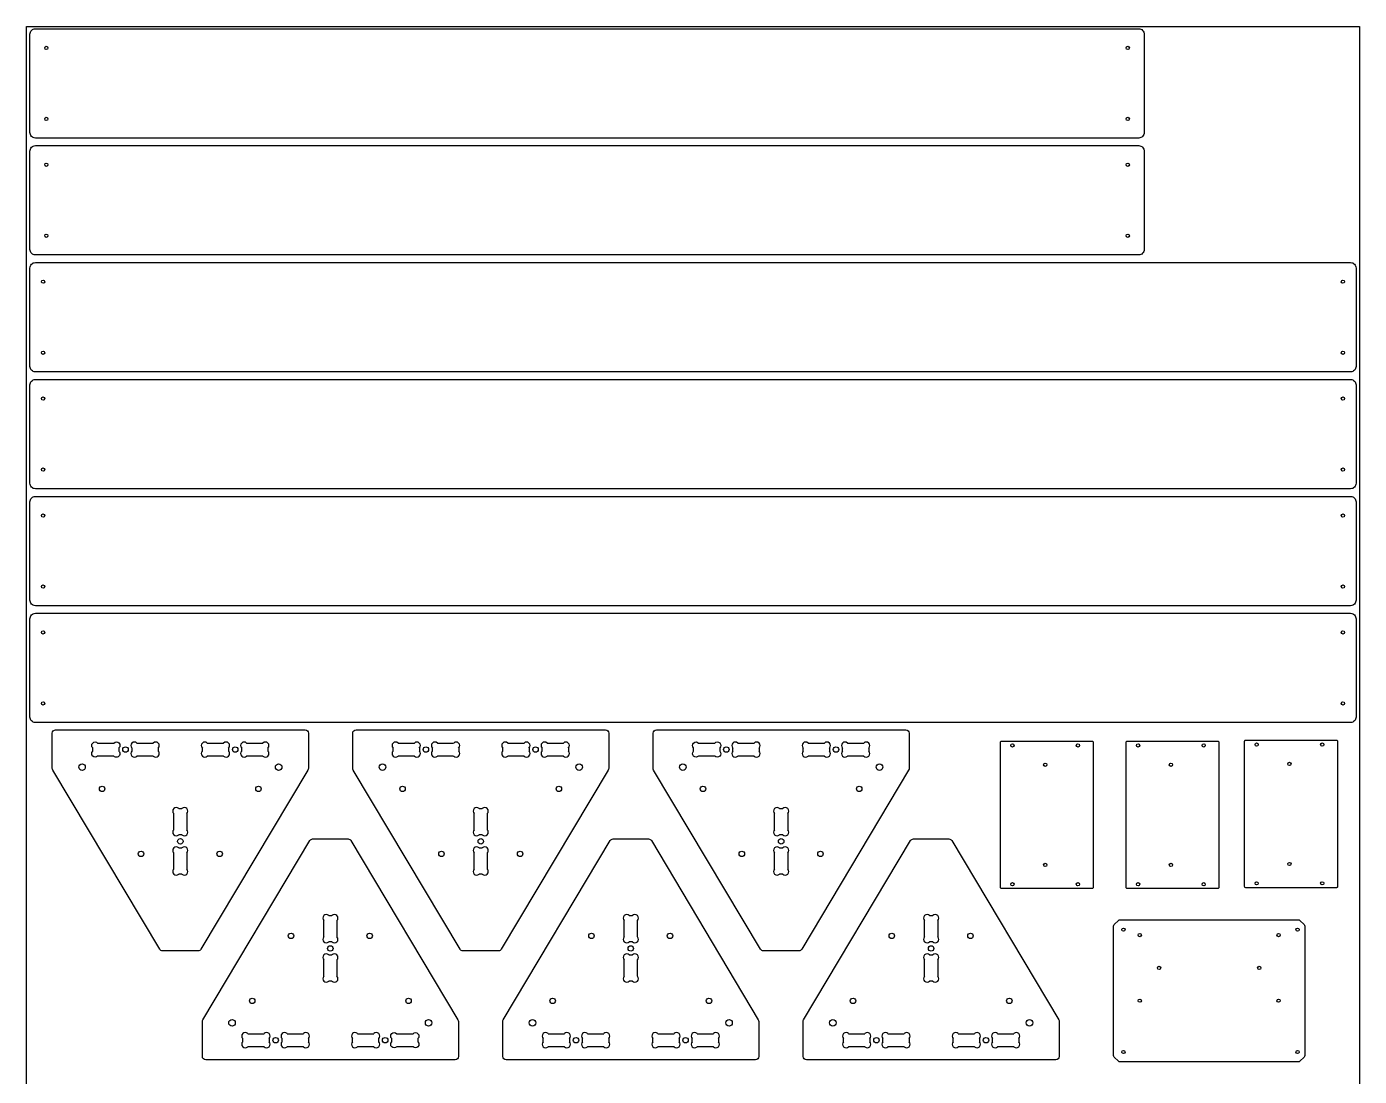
# Model space of a CAD drawing. Header units: millimetres. Extents: x 0 to 1220, y 0 to 2440.
# Drawn here: x 0 to 1220, y 1479 to 2440 of the extents above; entities that cross this region are included whole.
import ezdxf

# ---------------------------------------------------------------- set-up
doc = ezdxf.new("R2010")
doc.units = ezdxf.units.MM
doc.layers.get('0').update_dxf_attribs({"linetype": 'CONTINUOUS'})

msp = doc.modelspace()

# ---------------------------------------------------------------- linework, layer by layer
for p, q in [((101, 1784.4), (115.9, 1784.4)), ((165.4, 1784.4), (180.3, 1784.4)), ((201.4, 1784.4), (216.3, 1784.4)), ((340, 1784.4), (354.9, 1784.4)), ((376, 1784.4), (390.9, 1784.4)), ((440.4, 1784.4), (455.3, 1784.4)), ((476.4, 1784.4), (491.3, 1784.4)), ((651, 1784.4), (665.9, 1784.4)), ((715.4, 1784.4), (730.3, 1784.4)), ((751.4, 1784.4), (766.3, 1784.4)), ((96.5, 1776.9), (96.5, 1779.9)), ((115.9, 1772.4), (101, 1772.4)), ((120.5, 1779.9), (120.5, 1776.9)), ((160.9, 1776.9), (160.9, 1779.9)), ((180.3, 1772.4), (165.4, 1772.4)), ((184.9, 1779.9), (184.9, 1776.9)), ((196.9, 1776.9), (196.9, 1779.9)), ((216.3, 1772.4), (201.4, 1772.4)), ((220.9, 1779.9), (220.9, 1776.9)), ((335.5, 1776.9), (335.5, 1779.9)), ((354.9, 1772.4), (340, 1772.4)), ((359.5, 1779.9), (359.5, 1776.9)), ((371.5, 1776.9), (371.5, 1779.9)), ((390.9, 1772.4), (376, 1772.4)), ((395.5, 1779.9), (395.5, 1776.9)), ((435.9, 1776.9), (435.9, 1779.9)), ((455.3, 1772.4), (440.4, 1772.4)), ((459.9, 1779.9), (459.9, 1776.9)), ((471.9, 1776.9), (471.9, 1779.9)), ((491.3, 1772.4), (476.4, 1772.4)), ((495.9, 1779.9), (495.9, 1776.9)), ((646.5, 1776.9), (646.5, 1779.9)), ((665.9, 1772.4), (651, 1772.4)), ((670.5, 1779.9), (670.5, 1776.9)), ((710.9, 1776.9), (710.9, 1779.9)), ((730.3, 1772.4), (715.4, 1772.4)), ((734.9, 1779.9), (734.9, 1776.9)), ((746.9, 1776.9), (746.9, 1779.9)), ((766.3, 1772.4), (751.4, 1772.4)), ((770.9, 1779.9), (770.9, 1776.9)), ((139.2, 1724.4), (142.1, 1724.4)), ((414.2, 1724.4), (417.1, 1724.4)), ((689.2, 1724.4), (692.1, 1724.4)), ((134.7, 1704.9), (134.7, 1719.9)), ((146.7, 1719.9), (146.7, 1704.9)), ((409.7, 1704.9), (409.7, 1719.9)), ((421.7, 1719.9), (421.7, 1704.9)), ((684.7, 1704.9), (684.7, 1719.9)), ((696.7, 1719.9), (696.7, 1704.9)), ((142.1, 1700.4), (139.2, 1700.4)), ((417.1, 1700.4), (414.2, 1700.4)), ((692.1, 1700.4), (689.2, 1700.4)), ((134.7, 1668.9), (134.7, 1683.9)), ((139.2, 1688.4), (142.1, 1688.4)), ((146.7, 1683.9), (146.7, 1668.9)), ((409.7, 1668.9), (409.7, 1683.9)), ((414.2, 1688.4), (417.1, 1688.4)), ((421.7, 1683.9), (421.7, 1668.9)), ((684.7, 1668.9), (684.7, 1683.9)), ((689.2, 1688.4), (692.1, 1688.4)), ((696.7, 1683.9), (696.7, 1668.9)), ((142.1, 1664.4), (139.2, 1664.4)), ((417.1, 1664.4), (414.2, 1664.4)), ((692.1, 1664.4), (689.2, 1664.4)), ((276.6, 1626.4), (279.5, 1626.4)), ((551.6, 1626.4), (554.5, 1626.4)), ((826.6, 1626.4), (829.5, 1626.4)), ((272, 1606.9), (272, 1621.9)), ((284, 1621.9), (284, 1606.9)), ((547, 1606.9), (547, 1621.9)), ((559, 1621.9), (559, 1606.9)), ((822, 1606.9), (822, 1621.9)), ((834, 1621.9), (834, 1606.9)), ((279.5, 1602.4), (276.6, 1602.4)), ((554.5, 1602.4), (551.6, 1602.4)), ((829.5, 1602.4), (826.6, 1602.4)), ((276.6, 1590.4), (279.5, 1590.4)), ((551.6, 1590.4), (554.5, 1590.4)), ((826.6, 1590.4), (829.5, 1590.4)), ((272, 1570.9), (272, 1585.9)), ((284, 1585.9), (284, 1570.9)), ((547, 1570.9), (547, 1585.9)), ((559, 1585.9), (559, 1570.9)), ((822, 1570.9), (822, 1585.9)), ((834, 1585.9), (834, 1570.9)), ((279.5, 1566.4), (276.6, 1566.4)), ((554.5, 1566.4), (551.6, 1566.4)), ((829.5, 1566.4), (826.6, 1566.4)), ((197.9, 1510.9), (197.9, 1513.9)), ((202.4, 1518.4), (217.3, 1518.4)), ((221.9, 1513.9), (221.9, 1510.9)), ((233.9, 1510.9), (233.9, 1513.9)), ((238.4, 1518.4), (253.3, 1518.4)), ((257.9, 1513.9), (257.9, 1510.9)), ((298.2, 1510.9), (298.2, 1513.9)), ((302.8, 1518.4), (317.7, 1518.4)), ((322.2, 1513.9), (322.2, 1510.9)), ((472.9, 1510.9), (472.9, 1513.9)), ((477.4, 1518.4), (492.3, 1518.4)), ((496.9, 1513.9), (496.9, 1510.9)), ((508.9, 1510.9), (508.9, 1513.9)), ((513.4, 1518.4), (528.3, 1518.4)), ((532.9, 1513.9), (532.9, 1510.9)), ((573.2, 1510.9), (573.2, 1513.9)), ((577.8, 1518.4), (592.7, 1518.4)), ((597.2, 1513.9), (597.2, 1510.9)), ((609.2, 1510.9), (609.2, 1513.9)), ((613.8, 1518.4), (628.7, 1518.4)), ((633.2, 1513.9), (633.2, 1510.9)), ((747.9, 1510.9), (747.9, 1513.9)), ((752.4, 1518.4), (767.3, 1518.4)), ((771.9, 1513.9), (771.9, 1510.9)), ((783.9, 1510.9), (783.9, 1513.9)), ((788.4, 1518.4), (803.3, 1518.4)), ((807.9, 1513.9), (807.9, 1510.9)), ((848.2, 1510.9), (848.2, 1513.9)), ((852.8, 1518.4), (867.7, 1518.4)), ((872.2, 1513.9), (872.2, 1510.9)), ((884.2, 1510.9), (884.2, 1513.9)), ((888.8, 1518.4), (903.7, 1518.4)), ((908.2, 1513.9), (908.2, 1510.9)), ((217.3, 1506.4), (202.4, 1506.4)), ((253.3, 1506.4), (238.4, 1506.4)), ((317.7, 1506.4), (302.8, 1506.4)), ((492.3, 1506.4), (477.4, 1506.4)), ((528.3, 1506.4), (513.4, 1506.4)), ((592.7, 1506.4), (577.8, 1506.4)), ((628.7, 1506.4), (613.8, 1506.4)), ((767.3, 1506.4), (752.4, 1506.4)), ((803.3, 1506.4), (788.4, 1506.4)), ((867.7, 1506.4), (852.8, 1506.4)), ((903.7, 1506.4), (888.8, 1506.4))]:
    msp.add_line(p, q)
msp.add_lwpolyline([(0, 0), (0, 2440), (1220, 2440), (1220, 0)], close=True)
for points in [[(1023, 2343.1, -0.414214), (1018, 2338.1), (8, 2338.1, -0.414214), (3, 2343.1), (3, 2433.1, -0.414214), (8, 2438.1), (1018, 2438.1, -0.414214), (1023, 2433.1)], [(1023, 2236.1, -0.414214), (1018, 2231.1), (8, 2231.1, -0.414214), (3, 2236.1), (3, 2326.1, -0.414214), (8, 2331.1), (1018, 2331.1, -0.414214), (1023, 2326.1)], [(1212, 2224.1, -0.414214), (1217, 2219.1), (1217, 2129.1, -0.414214), (1212, 2124.1), (8, 2124.1, -0.414214), (3, 2129.1), (3, 2219.1, -0.414214), (8, 2224.1)], [(1212, 2117.1, -0.414214), (1217, 2112.1), (1217, 2022.1, -0.414214), (1212, 2017.1), (8, 2017.1, -0.414214), (3, 2022.1), (3, 2112.1, -0.414214), (8, 2117.1)], [(1212, 2010.1, -0.414214), (1217, 2005.1), (1217, 1915.1, -0.414214), (1212, 1910.1), (8, 1910.1, -0.414214), (3, 1915.1), (3, 2005.1, -0.414214), (8, 2010.1)], [(1212, 1903.1, -0.414214), (1217, 1898.1), (1217, 1808.1, -0.414214), (1212, 1803.1), (8, 1803.1, -0.414214), (3, 1808.1), (3, 1898.1, -0.414214), (8, 1903.1)], [(257.9, 1761.2, -0.135317), (257.4, 1759.7), (159.5, 1595.6, -0.264094), (157, 1594.2), (124.4, 1594.2, -0.264094), (121.8, 1595.6), (23.9, 1759.7, -0.135317), (23.5, 1761.2), (23.5, 1793.4, -0.414214), (26.5, 1796.4), (254.9, 1796.4, -0.414214), (257.9, 1793.4)], [(532.9, 1761.2, -0.135317), (532.4, 1759.7), (434.5, 1595.6, -0.264094), (432, 1594.2), (399.4, 1594.2, -0.264094), (396.8, 1595.6), (298.9, 1759.7, -0.135317), (298.5, 1761.2), (298.5, 1793.4, -0.414214), (301.5, 1796.4), (529.9, 1796.4, -0.414214), (532.9, 1793.4)], [(807.9, 1761.2, -0.135317), (807.4, 1759.7), (709.5, 1595.6, -0.264094), (707, 1594.2), (674.4, 1594.2, -0.264094), (671.8, 1595.6), (573.9, 1759.7, -0.135317), (573.5, 1761.2), (573.5, 1793.4, -0.414214), (576.5, 1796.4), (804.9, 1796.4, -0.414214), (807.9, 1793.4)], [(79.9, 1784.4, -1), (84.5, 1779.9), (84.5, 1776.9, -1), (79.9, 1772.4), (65, 1772.4, -1), (60.5, 1776.9), (60.5, 1779.9, -1), (65, 1784.4)], [(629.9, 1784.4, -1), (634.5, 1779.9), (634.5, 1776.9, -1), (629.9, 1772.4), (615, 1772.4, -1), (610.5, 1776.9), (610.5, 1779.9, -1), (615, 1784.4)], [(976.4, 1652.2, -0.414214), (975.4, 1651.2), (892.4, 1651.2, -0.414214), (891.4, 1652.2), (891.4, 1785.2, -0.414214), (892.4, 1786.2), (975.4, 1786.2, -0.414214), (976.4, 1785.2)], [(1091.5, 1652.2, -0.414214), (1090.5, 1651.2), (1007.5, 1651.2, -0.414214), (1006.5, 1652.2), (1006.5, 1785.2, -0.414214), (1007.5, 1786.2), (1090.5, 1786.2, -0.414214), (1091.5, 1785.2)], [(1200, 1653, -0.414214), (1199, 1652), (1116, 1652, -0.414214), (1115, 1653), (1115, 1786, -0.414214), (1116, 1787), (1199, 1787, -0.414214), (1200, 1786)], [(160.9, 1529.6, -0.135317), (161.3, 1531.1), (259.2, 1695.2, -0.264094), (261.8, 1696.6), (294.3, 1696.6, -0.264094), (296.9, 1695.2), (394.8, 1531.1, -0.135317), (395.2, 1529.6), (395.2, 1497.4, -0.414214), (392.2, 1494.4), (163.9, 1494.4, -0.414214), (160.9, 1497.4)], [(435.9, 1529.6, -0.135317), (436.3, 1531.1), (534.2, 1695.2, -0.264094), (536.8, 1696.6), (569.3, 1696.6, -0.264094), (571.9, 1695.2), (669.8, 1531.1, -0.135317), (670.2, 1529.6), (670.2, 1497.4, -0.414214), (667.2, 1494.4), (438.9, 1494.4, -0.414214), (435.9, 1497.4)], [(710.9, 1529.6, -0.135317), (711.3, 1531.1), (809.2, 1695.2, -0.264094), (811.8, 1696.6), (844.3, 1696.6, -0.264094), (846.9, 1695.2), (944.8, 1531.1, -0.135317), (945.2, 1529.6), (945.2, 1497.4, -0.414214), (942.2, 1494.4), (713.9, 1494.4, -0.414214), (710.9, 1497.4)], [(1169.5, 1618.2, -0.198912), (1170, 1616.8), (1170, 1498.4, -0.198912), (1169.5, 1497), (1165.6, 1493.2, -0.198912), (1164.2, 1492.6), (1000.9, 1492.6, -0.198912), (999.5, 1493.2), (995.6, 1497, -0.198912), (995, 1498.4), (995, 1616.8, -0.198912), (995.6, 1618.2), (999.5, 1622, -0.198912), (1000.9, 1622.6), (1164.2, 1622.6, -0.198912), (1165.6, 1622)], [(338.8, 1506.4, -1), (334.2, 1510.9), (334.2, 1513.9, -1), (338.8, 1518.4), (353.7, 1518.4, -1), (358.2, 1513.9), (358.2, 1510.9, -1), (353.7, 1506.4)]]:
    msp.add_lwpolyline(points, format="xyb", close=True)
for centre, radius in [((18, 2420.6), 1.5), ((1008, 2420.6), 1.5), ((18, 2355.6), 1.5), ((1008, 2355.6), 1.5), ((18, 2313.6), 1.5), ((1008, 2313.6), 1.5), ((18, 2248.6), 1.5), ((1008, 2248.6), 1.5), ((15, 2206.6), 1.5), ((1205, 2206.6), 1.5), ((15, 2141.6), 1.5), ((1205, 2141.6), 1.5), ((15, 2099.6), 1.5), ((1205, 2099.6), 1.5), ((15, 2034.6), 1.5), ((1205, 2034.6), 1.5), ((15, 1992.6), 1.5), ((1205, 1992.6), 1.5), ((15, 1927.6), 1.5), ((1205, 1927.6), 1.5), ((15, 1885.6), 1.5), ((1205, 1885.6), 1.5), ((15, 1820.6), 1.5), ((1205, 1820.6), 1.5), ((902.4, 1782.2), 1.5), ((962.4, 1782.2), 1.5), ((1017.5, 1782.2), 1.5), ((1077.5, 1782.2), 1.5), ((1126, 1783), 1.5), ((1186, 1783), 1.5), ((90.5, 1778.4), 2.5), ((190.9, 1778.4), 2.5), ((365.5, 1778.4), 2.5), ((465.9, 1778.4), 2.5), ((640.5, 1778.4), 2.5), ((740.9, 1778.4), 2.5), ((50.7, 1762.4), 3), ((230.7, 1762.4), 3), ((325.7, 1762.4), 3), ((505.7, 1762.4), 3), ((600.7, 1762.4), 3), ((780.7, 1762.4), 3), ((932.4, 1764.5), 1.5), ((1047.5, 1764.5), 1.5), ((1156, 1765.3), 1.5), ((69.1, 1742.4), 2.5), ((212.2, 1742.4), 2.5), ((344.1, 1742.4), 2.5), ((487.2, 1742.4), 2.5), ((619.1, 1742.4), 2.5), ((762.2, 1742.4), 2.5), ((140.7, 1694.4), 2.5), ((415.7, 1694.4), 2.5), ((690.7, 1694.4), 2.5), ((104.7, 1682.9), 2.5), ((176.7, 1682.9), 2.5), ((379.7, 1682.9), 2.5), ((451.7, 1682.9), 2.5), ((654.7, 1682.9), 2.5), ((726.7, 1682.9), 2.5), ((932.4, 1672.9), 1.5), ((1047.5, 1672.9), 1.5), ((1156, 1673.7), 1.5), ((902.4, 1655.2), 1.5), ((962.4, 1655.2), 1.5), ((1017.5, 1655.2), 1.5), ((1077.5, 1655.2), 1.5), ((1126, 1656), 1.5), ((1186, 1656), 1.5), ((242, 1607.9), 2.5), ((314, 1607.9), 2.5), ((517, 1607.9), 2.5), ((589, 1607.9), 2.5), ((792, 1607.9), 2.5), ((864, 1607.9), 2.5), ((1004, 1613.6), 1.5), ((1163.5, 1613.6), 1.5), ((278, 1596.4), 2.5), ((553, 1596.4), 2.5), ((828, 1596.4), 2.5), ((1019, 1608.6), 1.5), ((1146, 1608.6), 1.5), ((1036.7, 1578.6), 1.5), ((1128.3, 1578.6), 1.5), ((206.5, 1548.4), 2.5), ((349.6, 1548.4), 2.5), ((481.5, 1548.4), 2.5), ((624.6, 1548.4), 2.5), ((756.5, 1548.4), 2.5), ((899.6, 1548.4), 2.5), ((1019, 1548.6), 1.5), ((1146, 1548.6), 1.5), ((188, 1528.4), 3), ((368, 1528.4), 3), ((463, 1528.4), 3), ((643, 1528.4), 3), ((738, 1528.4), 3), ((918, 1528.4), 3), ((227.9, 1512.4), 2.5), ((328.2, 1512.4), 2.5), ((502.9, 1512.4), 2.5), ((603.2, 1512.4), 2.5), ((777.9, 1512.4), 2.5), ((878.2, 1512.4), 2.5), ((1004, 1501.6), 1.5), ((1163.5, 1501.6), 1.5)]:
    msp.add_circle(centre, radius)
for centre, start, end in [((98.7, 1782.1), 45, 225), ((118.2, 1782.1), -45, 135), ((163.1, 1782.1), 45, 225), ((182.6, 1782.1), -45, 135), ((199.1, 1782.1), 45, 225), ((218.6, 1782.1), -45, 135), ((337.7, 1782.1), 45, 225), ((357.2, 1782.1), -45, 135), ((373.7, 1782.1), 45, 225), ((393.2, 1782.1), -45, 135), ((438.1, 1782.1), 45, 225), ((457.6, 1782.1), -45, 135), ((474.1, 1782.1), 45, 225), ((493.6, 1782.1), -45, 135), ((648.7, 1782.1), 45, 225), ((668.2, 1782.1), -45, 135), ((713.1, 1782.1), 45, 225), ((732.6, 1782.1), -45, 135), ((749.1, 1782.1), 45, 225), ((768.6, 1782.1), -45, 135), ((98.7, 1774.7), 135, 315), ((118.2, 1774.7), -135, 45), ((163.1, 1774.7), 135, 315), ((182.6, 1774.7), -135, 45), ((199.1, 1774.7), 135, 315), ((218.6, 1774.7), -135, 45), ((337.7, 1774.7), 135, 315), ((357.2, 1774.7), -135, 45), ((373.7, 1774.7), 135, 315), ((393.2, 1774.7), -135, 45), ((438.1, 1774.7), 135, 315), ((457.6, 1774.7), -135, 45), ((474.1, 1774.7), 135, 315), ((493.6, 1774.7), -135, 45), ((648.7, 1774.7), 135, 315), ((668.2, 1774.7), -135, 45), ((713.1, 1774.7), 135, 315), ((732.6, 1774.7), -135, 45), ((749.1, 1774.7), 135, 315), ((768.6, 1774.7), -135, 45), ((136.9, 1722.1), 45, 225), ((144.4, 1722.1), -45, 135), ((411.9, 1722.1), 45, 225), ((419.4, 1722.1), -45, 135), ((686.9, 1722.1), 45, 225), ((694.4, 1722.1), -45, 135), ((136.9, 1702.7), 135, 315), ((144.4, 1702.7), -135, 45), ((411.9, 1702.7), 135, 315), ((419.4, 1702.7), -135, 45), ((686.9, 1702.7), 135, 315), ((694.4, 1702.7), -135, 45), ((136.9, 1686.1), 45, 225), ((144.4, 1686.1), -45, 135), ((411.9, 1686.1), 45, 225), ((419.4, 1686.1), -45, 135), ((686.9, 1686.1), 45, 225), ((694.4, 1686.1), -45, 135), ((136.9, 1666.7), 135, 315), ((144.4, 1666.7), -135, 45), ((411.9, 1666.7), 135, 315), ((419.4, 1666.7), -135, 45), ((686.9, 1666.7), 135, 315), ((694.4, 1666.7), -135, 45), ((274.3, 1624.2), 45, 225), ((281.8, 1624.2), -45, 135), ((549.3, 1624.2), 45, 225), ((556.8, 1624.2), -45, 135), ((824.3, 1624.2), 45, 225), ((831.8, 1624.2), -45, 135), ((274.3, 1604.7), 135, 315), ((281.8, 1604.7), -135, 45), ((549.3, 1604.7), 135, 315), ((556.8, 1604.7), -135, 45), ((824.3, 1604.7), 135, 315), ((831.8, 1604.7), -135, 45), ((274.3, 1588.2), 45, 225), ((281.8, 1588.2), -45, 135), ((549.3, 1588.2), 45, 225), ((556.8, 1588.2), -45, 135), ((824.3, 1588.2), 45, 225), ((831.8, 1588.2), -45, 135), ((274.3, 1568.7), 135, 315), ((281.8, 1568.7), -135, 45), ((549.3, 1568.7), 135, 315), ((556.8, 1568.7), -135, 45), ((824.3, 1568.7), 135, 315), ((831.8, 1568.7), -135, 45), ((200.1, 1516.2), 45, 225), ((219.6, 1516.2), -45, 135), ((236.1, 1516.2), 45, 225), ((255.6, 1516.2), -45, 135), ((300.5, 1516.2), 45, 225), ((320, 1516.2), -45, 135), ((475.1, 1516.2), 45, 225), ((494.6, 1516.2), -45, 135), ((511.1, 1516.2), 45, 225), ((530.6, 1516.2), -45, 135), ((575.5, 1516.2), 45, 225), ((595, 1516.2), -45, 135), ((611.5, 1516.2), 45, 225), ((631, 1516.2), -45, 135), ((750.1, 1516.2), 45, 225), ((769.6, 1516.2), -45, 135), ((786.1, 1516.2), 45, 225), ((805.6, 1516.2), -45, 135), ((850.5, 1516.2), 45, 225), ((870, 1516.2), -45, 135), ((886.5, 1516.2), 45, 225), ((906, 1516.2), -45, 135), ((200.1, 1508.7), 135, 315), ((219.6, 1508.7), -135, 45), ((236.1, 1508.7), 135, 315), ((255.6, 1508.7), -135, 45), ((300.5, 1508.7), 135, 315), ((320, 1508.7), -135, 45), ((475.1, 1508.7), 135, 315), ((494.6, 1508.7), -135, 45), ((511.1, 1508.7), 135, 315), ((530.6, 1508.7), -135, 45), ((575.5, 1508.7), 135, 315), ((595, 1508.7), -135, 45), ((611.5, 1508.7), 135, 315), ((631, 1508.7), -135, 45), ((750.1, 1508.7), 135, 315), ((769.6, 1508.7), -135, 45), ((786.1, 1508.7), 135, 315), ((805.6, 1508.7), -135, 45), ((850.5, 1508.7), 135, 315), ((870, 1508.7), -135, 45), ((886.5, 1508.7), 135, 315), ((906, 1508.7), -135, 45)]:
    msp.add_arc(centre, 3.2, start, end)

doc.saveas('drawing.dxf')
